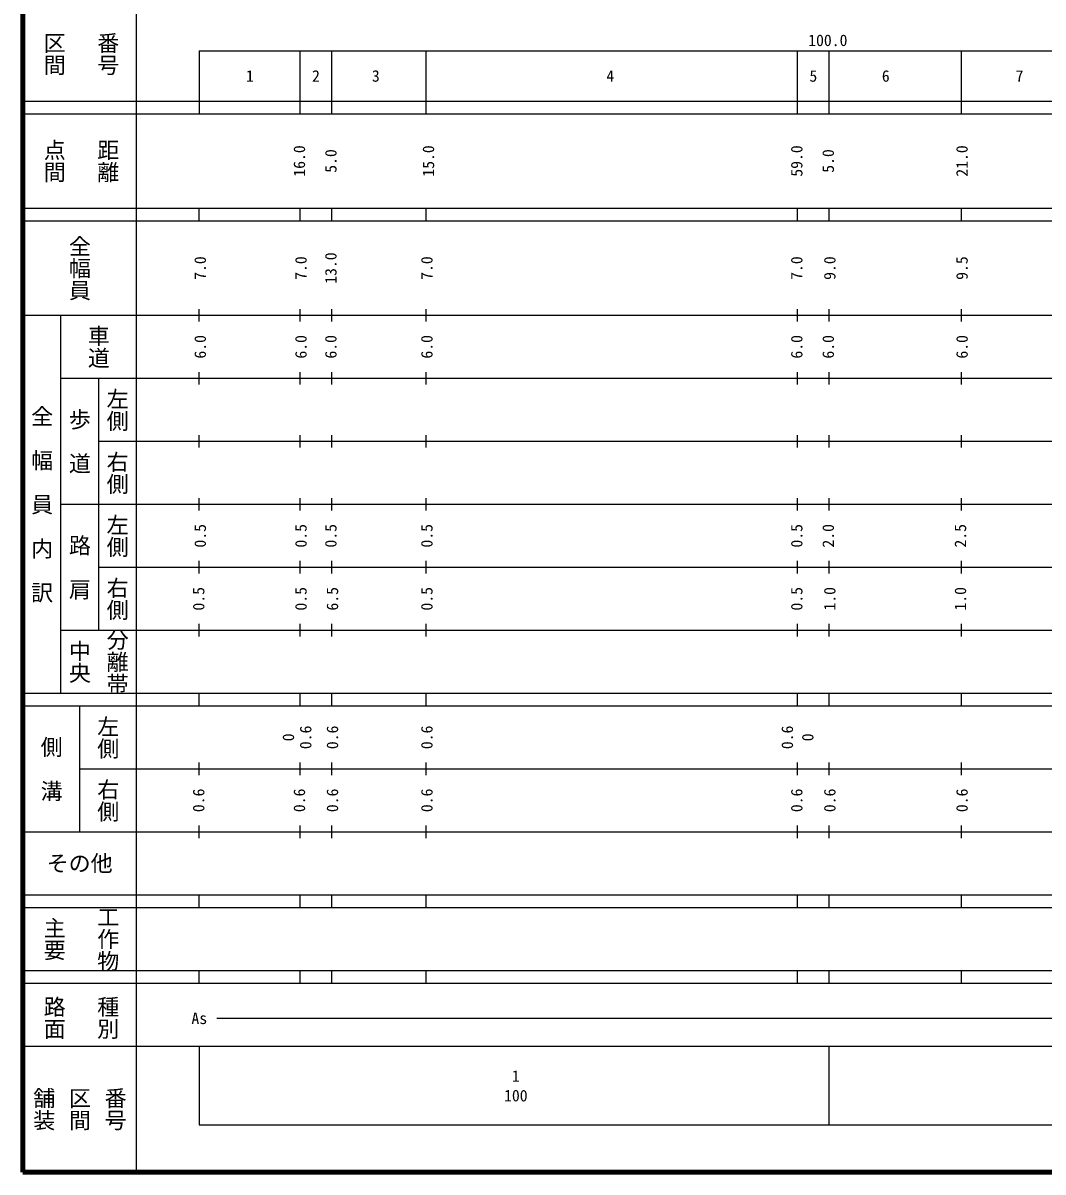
# Model space of a CAD drawing. Units: millimetres on the paper, enlarged 1000 times. Extents: x 40000 to 680000, y 20000 to 380000.
# Drawn here: x 40000 to 202030, y 20000 to 202409 of the extents above; entities that cross this region are included whole.
import ezdxf
from ezdxf.enums import TextEntityAlignment as Align

# ---------------------------------------------------------------- set-up
doc = ezdxf.new("R2010")
doc.units = ezdxf.units.MM
doc.header["$LTSCALE"] = 1000
doc.layers.add('M-TTL', color=2, linetype='Continuous', lineweight=140)
doc.layers.add('M-TTL-BAND', color=7, linetype='Continuous', lineweight=25)
doc.styles.add('@ＭＳ ゴシック', font='')
doc.styles.add('ＭＳ ゴシック', font='')
doc.styles.get('@ＭＳ ゴシック').set_extended_font_data('@MS Gothic')
doc.styles.get('ＭＳ ゴシック').set_extended_font_data('MS Gothic')

msp = doc.modelspace()

# ---------------------------------------------------------------- linework, layer by layer
at = {"layer": 'M-TTL'}
for p, q in [((40000, 380000), (40000, 20000)), ((40000, 20000), (680000, 20000))]:
    msp.add_line(p, q, dxfattribs=at)
at = {"layer": 'M-TTL-BAND'}
for p, q in [((58000, 370000), (58000, 20000)), ((68000, 198000), (579000, 198000)), ((68000, 198000), (68000, 188000)), ((84000, 198000), (84000, 188000)), ((89000, 198000), (89000, 188000)), ((104000, 198000), (104000, 188000)), ((163000, 198000), (163000, 188000)), ((168000, 198000), (168000, 188000)), ((189000, 198000), (189000, 188000)), ((40000, 190000), (579000, 190000)), ((40000, 188000), (579000, 188000)), ((40000, 173000), (579000, 173000)), ((68000, 171000), (68000, 173000)), ((84000, 173000), (84000, 171000)), ((89000, 173000), (89000, 171000)), ((104000, 173000), (104000, 171000)), ((163000, 173000), (163000, 171000)), ((168000, 173000), (168000, 171000)), ((189000, 173000), (189000, 171000)), ((40000, 171000), (579000, 171000)), ((68000, 155000), (68000, 157000)), ((84000, 157000), (84000, 155000)), ((89000, 157000), (89000, 155000)), ((104000, 157000), (104000, 155000)), ((163000, 157000), (163000, 155000)), ((168000, 157000), (168000, 155000)), ((189000, 157000), (189000, 155000)), ((40000, 156000), (579000, 156000)), ((46000, 96000), (46000, 156000)), ((46000, 146000), (579000, 146000)), ((52000, 146000), (52000, 106000)), ((68000, 145000), (68000, 147000)), ((84000, 147000), (84000, 145000)), ((89000, 147000), (89000, 145000)), ((104000, 147000), (104000, 145000)), ((163000, 147000), (163000, 145000)), ((168000, 147000), (168000, 145000)), ((189000, 147000), (189000, 145000)), ((68000, 135000), (68000, 137000)), ((84000, 137000), (84000, 135000)), ((89000, 137000), (89000, 135000)), ((104000, 137000), (104000, 135000)), ((163000, 137000), (163000, 135000)), ((168000, 137000), (168000, 135000)), ((189000, 137000), (189000, 135000)), ((52000, 136000), (579000, 136000)), ((46000, 126000), (579000, 126000)), ((68000, 125000), (68000, 127000)), ((84000, 127000), (84000, 125000)), ((89000, 127000), (89000, 125000)), ((104000, 127000), (104000, 125000)), ((163000, 127000), (163000, 125000)), ((168000, 127000), (168000, 125000)), ((189000, 127000), (189000, 125000)), ((68000, 115000), (68000, 117000)), ((84000, 117000), (84000, 115000)), ((89000, 117000), (89000, 115000)), ((104000, 117000), (104000, 115000)), ((163000, 117000), (163000, 115000)), ((168000, 117000), (168000, 115000)), ((189000, 117000), (189000, 115000)), ((52000, 116000), (579000, 116000)), ((46000, 106000), (579000, 106000)), ((68000, 105000), (68000, 107000)), ((84000, 107000), (84000, 105000)), ((89000, 107000), (89000, 105000)), ((104000, 107000), (104000, 105000)), ((163000, 107000), (163000, 105000)), ((168000, 107000), (168000, 105000)), ((189000, 107000), (189000, 105000)), ((40000, 96000), (579000, 96000)), ((68000, 94000), (68000, 96000)), ((84000, 96000), (84000, 94000)), ((89000, 96000), (89000, 94000)), ((104000, 96000), (104000, 94000)), ((163000, 96000), (163000, 94000)), ((168000, 96000), (168000, 94000)), ((189000, 96000), (189000, 94000)), ((40000, 94000), (579000, 94000)), ((49000, 94000), (49000, 74000)), ((49000, 84000), (579000, 84000)), ((68000, 83000), (68000, 85000)), ((84000, 85000), (84000, 83000)), ((89000, 85000), (89000, 83000)), ((104000, 85000), (104000, 83000)), ((163000, 85000), (163000, 83000)), ((168000, 85000), (168000, 83000)), ((189000, 85000), (189000, 83000)), ((68000, 73000), (68000, 75000)), ((84000, 75000), (84000, 73000)), ((89000, 75000), (89000, 73000)), ((104000, 75000), (104000, 73000)), ((163000, 75000), (163000, 73000)), ((168000, 75000), (168000, 73000)), ((189000, 75000), (189000, 73000)), ((40000, 74000), (579000, 74000)), ((40000, 64000), (579000, 64000)), ((68000, 62000), (68000, 64000)), ((84000, 64000), (84000, 62000)), ((89000, 64000), (89000, 62000)), ((104000, 64000), (104000, 62000)), ((163000, 64000), (163000, 62000)), ((168000, 64000), (168000, 62000)), ((189000, 64000), (189000, 62000)), ((40000, 62000), (579000, 62000)), ((40000, 52000), (579000, 52000)), ((68000, 50000), (68000, 52000)), ((84000, 52000), (84000, 50000)), ((89000, 52000), (89000, 50000)), ((104000, 52000), (104000, 50000)), ((163000, 52000), (163000, 50000)), ((168000, 52000), (168000, 50000)), ((189000, 52000), (189000, 50000)), ((40000, 50000), (579000, 50000)), ((70805, 44406), (565903, 44406)), ((40000, 40000), (579000, 40000)), ((68000, 40000), (68000, 27500)), ((168000, 40000), (168000, 27500)), ((68000, 27500), (579000, 27500))]:
    msp.add_line(p, q, dxfattribs=at)

# ---------------------------------------------------------------- texts
for s, height, rotation, style, p in [('番号', 2566, 270, '@ＭＳ ゴシック', (53500, 197500)), ('区間', 2566, 270, '@ＭＳ ゴシック', (45000, 197500)), ('点間', 2566, 270, '@ＭＳ ゴシック', (45000, 180500)), ('距離', 2566, 270, '@ＭＳ ゴシック', (53500, 180500)), ('16.0', 1833, 90, 'ＭＳ ゴシック', (83895, 180500)), ('15.0', 1833, 90, 'ＭＳ ゴシック', (104395, 180500)), ('59.0', 1833, 90, 'ＭＳ ゴシック', (162897, 180500)), ('21.0', 1833, 90, 'ＭＳ ゴシック', (189148, 180500)), ('5.0', 1833, 90, 'ＭＳ ゴシック', (88895, 180500)), ('5.0', 1833, 90, 'ＭＳ ゴシック', (167898, 180500)), ('全幅員', 2566, 270, '@ＭＳ ゴシック', (49000, 163500)), ('7.0', 1833, 90, 'ＭＳ ゴシック', (68144, 163500)), ('7.0', 1833, 90, 'ＭＳ ゴシック', (84145, 163500)), ('13.0', 1833, 90, 'ＭＳ ゴシック', (88895, 163500)), ('7.0', 1833, 90, 'ＭＳ ゴシック', (104145, 163500)), ('7.0', 1833, 90, 'ＭＳ ゴシック', (162897, 163500)), ('9.0', 1833, 90, 'ＭＳ ゴシック', (168148, 163500)), ('9.5', 1833, 90, 'ＭＳ ゴシック', (189148, 163500)), ('車道', 2566, 270, '@ＭＳ ゴシック', (52000, 151000)), ('6.0', 1833, 90, 'ＭＳ ゴシック', (68144, 151000)), ('6.0', 1833, 90, 'ＭＳ ゴシック', (84145, 151000)), ('6.0', 1833, 90, 'ＭＳ ゴシック', (88895, 151000)), ('6.0', 1833, 90, 'ＭＳ ゴシック', (104145, 151000)), ('6.0', 1833, 90, 'ＭＳ ゴシック', (162897, 151000)), ('6.0', 1833, 90, 'ＭＳ ゴシック', (167898, 151000)), ('6.0', 1833, 90, 'ＭＳ ゴシック', (189148, 151000)), ('左側', 2566, 270, '@ＭＳ ゴシック', (55000, 141000)), ('全\u3000幅\u3000員\u3000内\u3000訳', 2566, 270, '@ＭＳ ゴシック', (43000, 126000)), ('歩\u3000道', 2566, 270, '@ＭＳ ゴシック', (49000, 136000)), ('右側', 2566, 270, '@ＭＳ ゴシック', (55000, 131000)), ('左側', 2566, 270, '@ＭＳ ゴシック', (55000, 121000)), ('0.5', 1833, 90, 'ＭＳ ゴシック', (68144, 121000)), ('0.5', 1833, 90, 'ＭＳ ゴシック', (84145, 121000)), ('0.5', 1833, 90, 'ＭＳ ゴシック', (88895, 121000)), ('0.5', 1833, 90, 'ＭＳ ゴシック', (104145, 121000)), ('0.5', 1833, 90, 'ＭＳ ゴシック', (162897, 121000)), ('2.0', 1833, 90, 'ＭＳ ゴシック', (167898, 121000)), ('2.5', 1833, 90, 'ＭＳ ゴシック', (188898, 121000)), ('路\u3000肩', 2566, 270, '@ＭＳ ゴシック', (49000, 116000)), ('右側', 2566, 270, '@ＭＳ ゴシック', (55000, 111000)), ('0.5', 1833, 90, 'ＭＳ ゴシック', (67894, 111000)), ('0.5', 1833, 90, 'ＭＳ ゴシック', (84145, 111000)), ('6.5', 1833, 90, 'ＭＳ ゴシック', (89145, 111000)), ('0.5', 1833, 90, 'ＭＳ ゴシック', (104145, 111000)), ('0.5', 1833, 90, 'ＭＳ ゴシック', (162897, 111000)), ('1.0', 1833, 90, 'ＭＳ ゴシック', (168148, 111000)), ('1.0', 1833, 90, 'ＭＳ ゴシック', (188898, 111000)), ('分離帯', 2566, 270, '@ＭＳ ゴシック', (55000, 101000)), ('中央', 2566, 270, '@ＭＳ ゴシック', (49000, 101000)), ('左側', 2566, 270, '@ＭＳ ゴシック', (53500, 89000)), ('0', 1833, 90, 'ＭＳ ゴシック', (82144, 89000)), ('0.6', 1833, 90, 'ＭＳ ゴシック', (84895, 89000)), ('0.6', 1833, 90, 'ＭＳ ゴシック', (89145, 89000)), ('0.6', 1833, 90, 'ＭＳ ゴシック', (104145, 89000)), ('0.6', 1833, 90, 'ＭＳ ゴシック', (161397, 89000)), ('0', 1833, 90, 'ＭＳ ゴシック', (164647, 89000)), ('側\u3000溝', 2566, 270, '@ＭＳ ゴシック', (44500, 84000)), ('右側', 2566, 270, '@ＭＳ ゴシック', (53500, 79000)), ('0.6', 1833, 90, 'ＭＳ ゴシック', (67894, 79000)), ('0.6', 1833, 90, 'ＭＳ ゴシック', (83895, 79000)), ('0.6', 1833, 90, 'ＭＳ ゴシック', (89145, 79000)), ('0.6', 1833, 90, 'ＭＳ ゴシック', (104145, 79000)), ('0.6', 1833, 90, 'ＭＳ ゴシック', (162897, 79000)), ('0.6', 1833, 90, 'ＭＳ ゴシック', (168148, 79000)), ('0.6', 1833, 90, 'ＭＳ ゴシック', (189148, 79000)), ('主要', 2566, 270, '@ＭＳ ゴシック', (45000, 57000)), ('工作物', 2566, 270, '@ＭＳ ゴシック', (53500, 57000)), ('路面', 2566, 270, '@ＭＳ ゴシック', (45000, 44500)), ('種別', 2566, 270, '@ＭＳ ゴシック', (53500, 44500)), ('舗装', 2566, 270, '@ＭＳ ゴシック', (43333, 30000)), ('区間', 2566, 270, '@ＭＳ ゴシック', (49000, 30000)), ('番号', 2566, 270, '@ＭＳ ゴシック', (54667, 30000))]:
    msp.add_text(s, height=height, rotation=rotation, dxfattribs=dict(at, style=style)).set_placement(p, align=Align.MIDDLE_CENTER)
at = {"layer": 'M-TTL-BAND', "style": 'ＭＳ ゴシック'}
msp.add_text('100.0', height=1833, dxfattribs=at).set_placement((167844, 198195), align=Align.BOTTOM_CENTER)
for s, height, p in [('1', 1833, (76044, 194000)), ('2', 1833, (86544, 194000)), ('3', 1833, (96045, 194000)), ('4', 1833, (133296, 194000)), ('5', 1833, (165547, 194000)), ('6', 1833, (177048, 194000)), ('7', 1833, (198298, 194000)), ('その他', 2566, (49000, 69000)), ('As', 1833, (68006, 44406)), ('1', 1833, (118288, 35238)), ('100', 1833, (118288, 32131))]:
    msp.add_text(s, height=height, dxfattribs=at).set_placement(p, align=Align.MIDDLE_CENTER)

doc.saveas('drawing.dxf')
